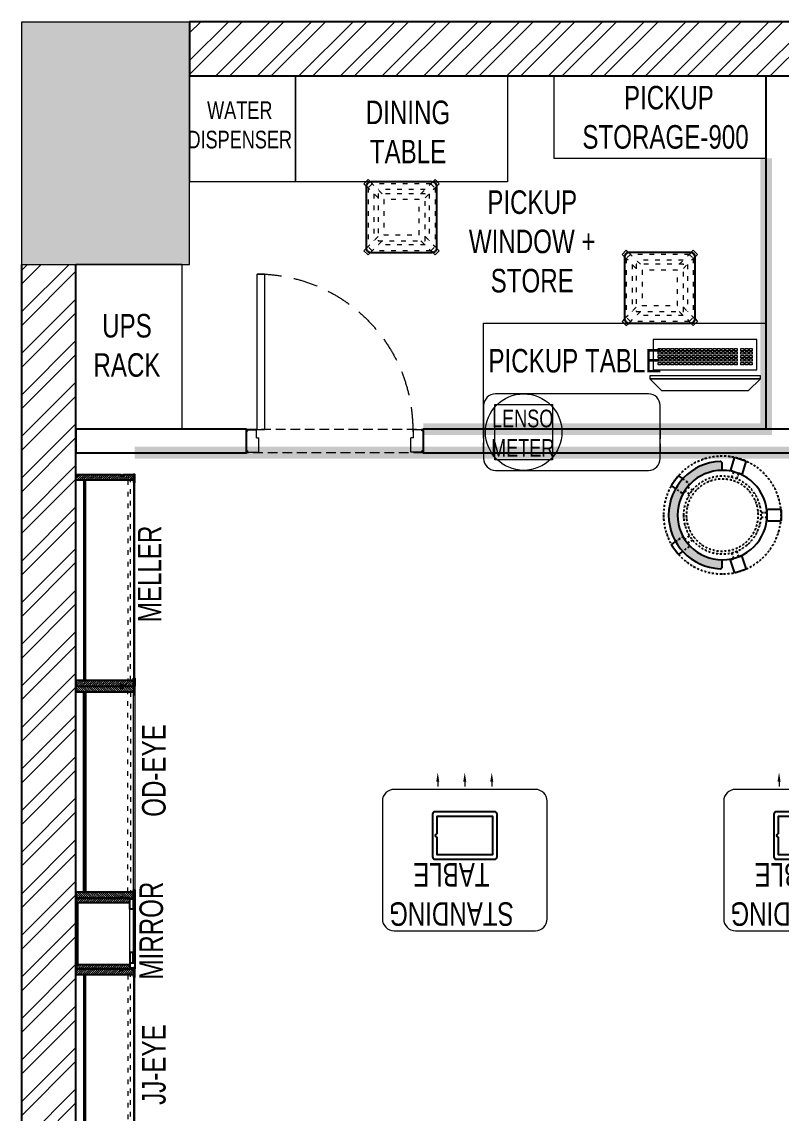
# Model space of a CAD drawing. Header units: feet. Extents: x 9481931 to 9490055, y -6861315 to -6851859.
# Drawn here: x 9481931 to 9485156, y -6856494 to -6851859 of the extents above; entities that cross this region are included whole.
import ezdxf

# ---------------------------------------------------------------- set-up
doc = ezdxf.new("R2010")
doc.units = ezdxf.units.FT
doc.header["$LTSCALE"] = 33
doc.header["$MEASUREMENT"] = 0
for name, pattern in [('a_p6_plan_L18$0$HIDDEN', [0.375, 0.25, -0.125]), ('ACAD_ISO03W100', [30, 12, -18]), ('DASHDOT2', [0.5, 0.25, -0.125, 0, -0.125]), ('HIDDEN2', [4.7624999999999975, 3.174999999999998, -1.587499999999999])]:
    doc.linetypes.add(name, pattern=pattern)
for name, color, linetype, lineweight in [('A-COL', 243, 'Continuous', 9), ('column hatch', 5, 'Continuous', 0), ('Door', 2, 'Continuous', 13), ('HATCH', 9, 'Continuous', 9), ('LENS-DOOR', 34, 'Continuous', 20), ('LENS-PARTITION', 21, 'Continuous', 25), ('LENS-TEXT', 31, 'Continuous', 5), ('LENS_CURTAIN', 5, 'a_p6_plan_L18$0$HIDDEN', 9), ('LENS_TEXT', 31, 'Continuous', 5), ('LK-EQPMT', 3, 'Continuous', 18), ('LK-FF&E FLOOR', 1, 'Continuous', 9), ('LK-FF&E WALL', 1, 'Continuous', 9), ('LK-FLUTTED FINISH', 20, 'Continuous', 30), ('LK-IT', 3, 'Continuous', 18), ('LK-MIRROR', 133, 'Continuous', 13), ('LK-TILES FINISH', 251, 'Continuous', 5), ('LN-ELEVATION-1', 81, 'Continuous', 25), ('LN-ELEVATION-2', 103, 'Continuous', 20), ('LN-ELEVATION-3', 125, 'Continuous', 18), ('LN-ELEVATION-4', 145, 'Continuous', 13), ('LN-ELEVATION-5', 167, 'Continuous', 5), ('LN-HATCH', 251, 'Continuous', 0), ('PLANO-CARPET', 3, 'Continuous', 18), ('PLANO-TXT', 252, 'Continuous', 5)]:
    doc.layers.add(name, color=color, linetype=linetype, lineweight=lineweight)
doc.layers.add('A-WALL', color=1, linetype='Continuous')
doc.styles.add('LK TXT', font='GILC____.TTF', dxfattribs={"height": 100})
pattern_1 = [(45, (4208834.246730669, 1706614.740126447), (-4.490128060534575, 4.490128060534575), [])]
pattern_2 = [(45, (4209134.246730668, 1706614.740126447), (-4.490128060534575, 4.490128060534575), [])]

# ---------------------------------------------------------------- blocks, each defined once
blk = doc.blocks.new('A$Ca95fa84c')
at = {"layer": 'column hatch'}
h = blk.add_hatch(color=8, dxfattribs=at)
h.dxf.hatch_style = 1
h.paths.add_polyline_path([(-11563.33745317533, 5674.351554428227), (-12275.93745317682, 5674.351554428227), (-12275.93745317682, 4644.251554428599), (-11563.33745317533, 4644.251554428599)])
at = {"layer": 'LN-HATCH'}
h = blk.add_hatch(dxfattribs=at)
h.set_pattern_fill('ANSI32', color=256, scale=333, angle=180)
h.set_pattern_definition([(225, (-11199673.97240362, 5497378.994081191), (88.29995930067012, -88.29995930067015), []), (225, (-11199732.83904305, 5497378.994081191), (88.29995930067012, -88.29995930067015), [])])
h.paths.add_polyline_path([(-11690.33745317533, -486.5484455712139), (-12045.93745317682, -486.5484455712139), (-12045.93745317682, 4644.251554428599), (-12275.93745317682, 4644.251554428599), (-12275.93745317682, -3121.948445571586), (-10725.13745317608, -3121.948445571586), (-10725.13745317608, -2797.948445571587), (-11690.33745317533, -2797.948445571587)])
h.paths.add_polyline_path([(-4151.537453176453, 4644.351554429158), (-4381.537453176454, 4644.351554428227), (-4381.537453176454, -2797.948445571587), (-4654.537453176454, -2797.948445571587), (-4654.537453176454, -3121.948445571586), (-4151.537453176453, -3121.948445571586)])
h.paths.add_polyline_path([(-4864.537453176454, 5444.351554428227), (-4864.537453176454, 5674.351554426364), (-11563.33745317533, 5674.351554428227), (-11563.33745317533, 5444.351554428227)])
at = {"layer": 'A-COL'}
for p, q in [((-12275.93745317682, 4644.251554428599, -51149.4725045858), (-12275.93745317682, 5674.351554428227, -51149.4725045858)), ((-12275.93745317682, 5674.351554428227, -51149.4725045858), (-11563.33745317533, 5674.351554428227, -51149.4725045858)), ((-11563.33745317533, 4644.251554428599, -51149.4725045858), (-11563.33745317533, 5674.351554428227, -51149.4725045858)), ((-12275.93745317682, 4644.251554428599, -51149.4725045858), (-11563.33745317533, 4644.251554428599, -51149.4725045858))]:
    blk.add_line(p, q, dxfattribs=at)
at = {"layer": 'A-WALL'}
for p, q in [((-12275.93745317682, -3121.948445571586, -51149.4725045858), (-12275.93745317682, 4644.251554428599, -51149.4725045858)), ((-12045.93745317682, -486.5484455712139, -51149.4725045858), (-12045.93745317682, 4644.251554428599, -51149.4725045858))]:
    blk.add_line(p, q, dxfattribs=at)
at = {"layer": 'A-WALL', "elevation": -51149.4725045858}
blk.add_lwpolyline([(-4864.537453176454, 5674.351554428227), (-11563.33745317533, 5674.351554428227), (-11563.33745317533, 5444.351554428227), (-4864.537453176454, 5444.351554428227)], close=True, dxfattribs=at)
blk = doc.blocks.new('JJ SH 900')
at = {"layer": 'LN-HATCH', "ltscale": 0.5}
h = blk.add_hatch(dxfattribs=at)
h.set_pattern_fill('ANSI31', color=256, scale=50)
h.set_pattern_definition([(45, (0, 0), (-4.419417382415921, 4.419417382415921), [])])
h.paths.add_polyline_path([(-911.7948143622632, 1.45519e-11), (-911.7948143622632, -189.9999999999854), (-905.7948143622637, -189.9999999999854), (-905.7948143622637, -199.9999999999854), (-911.7948143622632, -199.9999999999854), (-911.7948143622632, -243.9999999999855), (-886.7948143622632, -243.9999999999855), (-886.7948143622632, 1.45519e-11)])
h = blk.add_hatch(dxfattribs=at)
h.set_pattern_fill('ANSI31', color=256, scale=2)
h.set_pattern_definition(pattern_1)
h.paths.add_polyline_path([(-11.79481436226342, 1.45519e-11), (-11.79481436226342, -189.9999999999854), (-17.79481436226342, -189.9999999999854), (-17.79481436226342, -199.9999999999854), (-11.79481436226342, -199.9999999999854), (-11.79481436226342, -243.9999999999855), (-36.79481436226343, -243.9999999999855), (-36.79481436226343, 1.45519e-11)])
h = blk.add_hatch(dxfattribs=at)
h.set_pattern_fill('ANSI31', color=256, scale=2)
h.set_pattern_definition(pattern_2)
h.paths.add_polyline_path([(-36.79481436224887, -40), (-886.7948143622632, -39.99999999998546), (-886.7948143622632, -33.99999999998545), (-36.79481436224887, -34)])
h = blk.add_hatch(dxfattribs=at)
h.set_pattern_fill('ANSI31', color=256, scale=2)
h.set_pattern_definition(pattern_2)
h.paths.add_polyline_path([(-876.7948143622632, -243.9999999999855), (-876.7948143622632, -249.9999999999854), (-911.7948143622632, -249.9999999999854), (-911.7948143622632, -243.9999999999855)])
h = blk.add_hatch(dxfattribs=at)
h.set_pattern_fill('ANSI31', color=256, scale=2)
h.set_pattern_definition(pattern_1)
h.paths.add_polyline_path([(-46.79481436226342, -243.9999999999855), (-46.79481436226342, -249.9999999999854), (-11.79481436226342, -249.9999999999854), (-11.79481436226342, -243.9999999999855)])
at = {"layer": 'LN-ELEVATION-1', "ltscale": 0.5}
for points in [[(-911.7948143622632, 1.45519e-11), (-911.7948143622632, -189.9999999999854), (-905.7948143622637, -189.9999999999854), (-905.7948143622637, -199.9999999999854), (-911.7948143622632, -199.9999999999854), (-911.7948143622632, -243.9999999999855), (-886.7948143622632, -243.9999999999855), (-886.7948143622632, 1.45519e-11)], [(-11.79481436226342, 1.45519e-11), (-11.79481436226342, -189.9999999999854), (-17.79481436226342, -189.9999999999854), (-17.79481436226342, -199.9999999999854), (-11.79481436226342, -199.9999999999854), (-11.79481436226342, -243.9999999999855), (-36.79481436226343, -243.9999999999855), (-36.79481436226343, 1.45519e-11)], [(-36.79481436226343, -39.99999999998546), (-886.7948143622632, -39.99999999998546), (-886.7948143622632, -33.99999999998545), (-36.79481436226343, -33.99999999998545)], [(-876.7948143622632, -243.9999999999855), (-876.7948143622632, -249.9999999999854), (-911.7948143622632, -249.9999999999854), (-911.7948143622632, -243.9999999999855)], [(-46.79481436226342, -243.9999999999855), (-46.79481436226342, -249.9999999999854), (-11.79481436226342, -249.9999999999854), (-11.79481436226342, -243.9999999999855)]]:
    blk.add_lwpolyline(points, close=True, dxfattribs=at)
at = {"layer": 'LN-ELEVATION-3', "ltscale": 0.5}
for p, q in [((-886.7948143622632, 1.45519e-11), (-36.79481436226343, 1.45519e-11)), ((-876.7948143622632, -243.9999999999855), (-46.79481436226342, -243.9999999999855)), ((-46.79481436226342, -249.9999999999854), (-876.7948143622632, -249.9999999999854))]:
    blk.add_line(p, q, dxfattribs=at)
at = {"layer": 'LN-ELEVATION-4', "linetype": 'ACAD_ISO03W100', "ltscale": 0.05}
blk.add_lwpolyline([(-886.7948143622632, -219.9999999999854), (-36.79481436226343, -219.9999999999854), (-36.79481436226343, -231.9999999999855), (-886.7948143622632, -231.9999999999855)], close=True, dxfattribs=at)
blk = doc.blocks.new('MIRROR')
at = {"layer": 'LN-HATCH', "ltscale": 0.5}
h = blk.add_hatch(dxfattribs=at)
h.set_pattern_fill('ANSI31', color=256, scale=2)
h.set_pattern_definition([(45, (4060433.741624544, 1708720.786904081), (-4.490128060534575, 4.490128060534575), [])])
h.paths.add_polyline_path([(212.944788963403, 101.3407590774622), (230.944788963403, 101.3407590774622), (230.944788963403, -127.6592409225377), (212.944788963403, -127.6592409225377)])
h.paths.add_polyline_path([(230.944788963403, 95.34075907746227), (494.9447889634027, 95.34075907746227), (494.9447889634027, 101.3407590774622), (230.944788963403, 101.3407590774622)])
h.paths.add_polyline_path([(512.9447889634027, 101.3407590774622), (494.9447889634027, 101.3407590774622), (494.9447889634027, -127.6592409225377), (512.9447889634027, -127.6592409225377)])
at = {"layer": 'Defpoints'}
blk.add_lwpolyline([(512.9447889634027, 101.3407590774622), (212.944788963403, 101.3407590774622), (212.944788963403, -148.6592409225377), (512.9447889634027, -148.6592409225377)], close=True, dxfattribs=at)
at = {"layer": 'LN-ELEVATION-1'}
for points in [[(212.944788963403, 101.3407590774622), (230.944788963403, 101.3407590774622), (230.944788963403, -127.6592409225377), (212.944788963403, -127.6592409225377)], [(230.944788963403, 95.34075907746227), (494.9447889634027, 95.34075907746227), (494.9447889634027, 101.3407590774622), (230.944788963403, 101.3407590774622)], [(512.9447889634027, 101.3407590774622), (494.9447889634027, 101.3407590774622), (494.9447889634027, -127.6592409225377), (512.9447889634027, -127.6592409225377)], [(259.944788963403, -141.6592409225377), (259.944788963403, -127.6592409225377), (214.944788963403, -127.6592409225377), (214.944788963403, -148.6592409225377), (223.944788963403, -148.6592409225377), (223.944788963403, -147.1592409225377), (216.444788963403, -147.1592409225377), (216.444788963403, -141.6592409225377)], [(442.944788963403, -141.6592409225377), (442.944788963403, -127.6592409225377), (487.9447889634028, -127.6592409225377), (487.9447889634028, -148.6592409225377), (478.9447889634026, -148.6592409225377), (478.9447889634026, -147.1592409225377), (486.4447889634027, -147.1592409225377), (486.4447889634027, -141.6592409225377)], [(504.944788963403, -148.6592409225377), (504.944788963403, -147.1592409225377), (509.444788963403, -147.1592409225377), (509.444788963403, -129.1592409225377), (487.9447889634028, -129.1592409225377), (487.9447889634028, -127.6592409225377), (510.9447889634028, -127.6592409225377), (510.9447889634028, -148.6592409225377)]]:
    blk.add_lwpolyline(points, close=True, dxfattribs=at)
at = {"layer": 'LN-ELEVATION-2'}
blk.add_lwpolyline([(259.944788963403, -141.6592409225377), (442.944788963403, -141.6592409225377), (442.944788963403, -127.6592409225377), (259.944788963403, -127.6592409225377)], close=True, dxfattribs=at)
at = {"layer": 'LN-ELEVATION-2', "color": 4, "lineweight": 0}
blk.add_lwpolyline([(216.444788963403, -141.6592409225377), (486.4447889634027, -141.6592409225377), (486.4447889634027, -147.1592409225377), (216.444788963403, -147.1592409225377)], close=True, dxfattribs=at)
at = {"layer": 'LN-ELEVATION-4', "ltscale": 0.5}
blk.add_line((478.9447889634026, -148.6592409225377), (223.944788963403, -148.6592409225377), dxfattribs=at)
blk = doc.blocks.new('Standing Table 700X600')
at = {"layer": 'LN-ELEVATION-1', "linetype": 'ByBlock', "lineweight": -2}
for p, q in [((-114.7243699021637, -32.29984612949194), (-114.7243699021637, -12)), ((0, -32.29984612949194), (0, -12)), ((114.7243699021637, -32.29984612949194), (114.7243699021637, -12))]:
    blk.add_line(p, q, dxfattribs=at)
at = {"layer": 'LN-ELEVATION-1'}
for points in [[(-127.25, 94.49999999997087), (126.75, 94.49999999997087, 0.4142135623713902), (136.75, 104.4999999999709), (136.75, 286.4999999999709, 0.4142135623713902), (126.75, 296.4999999999709), (-127.25, 296.4999999999709, 0.4142135623713902), (-137.25, 286.4999999999709), (-137.25, 104.4999999999709, 0.4142135623713902)], [(117.25, 185.9606079858495), (117.25, 113.5), (-117.75, 113.5), (-117.75, 277.5), (117.25, 277.5), (117.25, 205.0393920141796, 0.3275382217372251), (118.6499999994412, 203.1315136115008, -0.733799385757267), (118.6500000001397, 187.868486388732, 0.3275382217372252)]]:
    blk.add_lwpolyline(points, format="xyb", close=True, dxfattribs=at)
at = {"layer": 'LN-ELEVATION-1', "linetype": 'ByBlock', "lineweight": -2}
for points in [[(-108.0577032342553, -32.29984612949194), (-121.3910365682095, -32.29984612949194), (-114.7243699021637, -72.29984612949193)], [(6.666666666977107, -32.29984612949194), (-6.666666666045784, -32.29984612949194), (0, -72.29984612949193)], [(121.3910365691408, -32.29984612949194), (108.0577032361179, -32.29984612949194), (114.7243699021637, -72.29984612949193)]]:
    blk.add_solid(points, dxfattribs=at)
at = {"layer": 'LN-ELEVATION-2'}
blk.add_lwpolyline([(-300, 0), (300, 0, 0.4142135623725836), (350, 50), (350, 550, 0.4142135623725836), (300, 600), (-300, 600, 0.4142135623725837), (-350, 550), (-350, 50, 0.4142135623725836)], format="xyb", close=True, dxfattribs=at)
at = {"layer": 'LENS-TEXT', "color": 7, "linetype": 'Continuous', "ltscale": 3, "insert": (56.76527249882929, 445.9141869283921), "char_height": 100, "width": 783.9636358173434, "attachment_point": 5, "style": 'LK TXT'}
blk.add_mtext('STANDING TABLE', dxfattribs=at)
blk = doc.blocks.new('*U37')
at = {"layer": 'LENS-DOOR'}
for p, q in [((548121.7424194189, 1779235.250802667), (548121.7424194121, 1778573.792470707)), ((548121.7424194189, 1779235.250802667), (548152.9924194244, 1779235.250802653)), ((548152.9924193986, 1778573.792470693), (548152.9924194244, 1779235.250802653)), ((547447.2632527449, 1778568.584137414), (547452.4715860604, 1778568.584137391)), ((547447.2632527215, 1778484.134138707), (547447.2632527449, 1778568.584137414)), ((547452.4715860653, 1778573.792470743), (547488.9299194093, 1778573.792470734)), ((547452.4715860604, 1778568.584137391), (547452.4715860653, 1778573.792470743)), ((547488.9299193954, 1778539.938304132), (547488.9299194093, 1778573.792470734)), ((548121.7424194121, 1778573.792470707), (548152.9924193986, 1778573.792470693)), ((548192.054919424, 1778573.792470725), (548155.5965860707, 1778573.792470693)), ((548155.5965860611, 1778539.938304095), (548155.5965860707, 1778573.792470693)), ((548192.0549194146, 1778568.584137372), (548192.054919424, 1778573.792470725)), ((548197.2632527373, 1778568.584137372), (548192.0549194146, 1778568.584137372)), ((548197.2632527256, 1778484.134138697), (548197.2632527373, 1778568.584137372)), ((547488.9299193954, 1778539.938304132), (547499.3465860662, 1778539.938304113)), ((547499.3465860639, 1778478.925805386), (547499.3465860662, 1778539.938304113)), ((548145.179919409, 1778478.925805326), (548145.179919395, 1778539.938304067)), ((548155.5965860611, 1778539.938304095), (548145.179919395, 1778539.938304067)), ((547447.2632527215, 1778484.134138707), (547452.4715860627, 1778484.134138707)), ((547452.4715860627, 1778478.925805396), (547452.4715860627, 1778484.134138707)), ((547452.4715860627, 1778478.925805396), (547499.3465860639, 1778478.925805386)), ((548192.0549194006, 1778478.925805345), (548145.179919409, 1778478.925805326)), ((548192.0549194006, 1778478.925805345), (548192.0549194006, 1778484.134138698)), ((548197.2632527256, 1778484.134138697), (548192.0549194006, 1778484.134138698))]:
    blk.add_line(p, q, dxfattribs=at)
at = {"layer": 'LENS-DOOR', "color": 7, "linetype": 'HIDDEN2'}
blk.add_ellipse((548152.9924193986, 1778573.792470693), major_axis=(-661.4583333306382, 0.003443102111827), ratio=0.9999999979146821, start_param=-1.570791121506941, end_param=0.0512086788949202, dxfattribs=at)
blk = doc.blocks.new('CLENS 600 TYPE 6')
at = {"layer": 'LN-ELEVATION-1', "ltscale": 0.5}
blk.add_lwpolyline([(130, -225), (-130, -225, -0.4142135623730951), (-150, -205), (-150, 55, -0.4142135623730951), (-130, 75), (130, 75, -0.4142135623730951), (150, 55), (150, -205, -0.4142135623730951)], format="xyb", close=True, dxfattribs=at)
at = {"layer": 'LN-ELEVATION-3', "linetype": 'ACAD_ISO03W100', "ltscale": 0.05}
for p, q in [((-100, 7.322330470196902), (-142.3743686703965, 49.69669914152472)), ((-142.3743686708621, -199.6966991410591), (-142.3743686708621, 49.69669914105907)), ((-82.3223304701969, 25), (-124.6966991401277, 67.374368671095)), ((124.696699141059, 67.3743686703965), (-124.6966991401277, 67.374368671095)), ((82.3223304701969, 25), (124.6966991401277, 67.374368671095)), ((100, 7.322330470196902), (142.3743686703965, 49.69669914152472)), ((142.3743686708621, -199.6966991410591), (142.3743686708621, 49.69669914105907)), ((-117.3743686703965, -174.6966991408262), (-117.3743686703965, 24.69669914152473)), ((99.69669914059341, 42.3743686703965), (-99.69669913966207, 42.374368671095)), ((117.3743686703965, -174.6966991408262), (117.3743686703965, 24.69669914152473)), ((-100, -157.3223304701969), (-142.3743686703965, -199.6966991415247)), ((-82.3223304701969, -175), (-124.6966991401277, -217.374368671095)), ((82.3223304701969, -175), (124.6966991401277, -217.374368671095)), ((100, -157.3223304701969), (142.3743686703965, -199.6966991415247)), ((124.696699141059, -217.3743686703965), (-124.6966991401277, -217.374368671095)), ((99.69669914059341, -192.3743686703965), (-99.69669913966207, -192.374368671095))]:
    blk.add_line(p, q, dxfattribs=at)
for points in [[(-132.2008663183078, 74.87853584764525), (-124.696699141059, 67.3743686703965), (-142.3743686708621, 49.69669914105907), (-149.8785358476452, 57.20086631807498)], [(132.2008663183078, 74.87853584764525), (124.696699141059, 67.3743686703965), (142.3743686708621, 49.69669914105907), (149.8785358476452, 57.20086631807498)], [(-132.2008663183078, -224.8785358476453), (-124.696699141059, -217.3743686703965), (-142.3743686708621, -199.6966991410591), (-149.8785358476452, -207.200866318075)], [(132.2008663183078, -224.8785358476453), (124.696699141059, -217.3743686703965), (142.3743686708621, -199.6966991410591), (149.8785358476452, -207.200866318075)]]:
    blk.add_lwpolyline(points, dxfattribs=at)
for points in [[(100, -175), (-100, -175), (-100, 25), (100, 25)], [(75, -150), (-75, -150), (-75, 0), (75, 0)]]:
    blk.add_lwpolyline(points, close=True, dxfattribs=at)
at = {"layer": 'LN-ELEVATION-5', "ltscale": 0.5}
for points in [[(-149.8785358476452, 57.20086631807498), (-160.0520382001995, 67.37436867062934), (-142.3743686708621, 85.05203819996677), (-132.2008663183078, 74.87853584787806)], [(149.8785358476452, 57.20086631807498), (160.0520382001995, 67.37436867062934), (142.3743686708621, 85.05203819996677), (132.2008663183078, 74.87853584787806)], [(-149.8785358476452, -207.200866318075), (-160.0520382001995, -217.3743686706294), (-142.3743686708621, -235.0520381999668), (-132.2008663183078, -224.8785358478781)], [(149.8785358476452, -207.200866318075), (160.0520382001995, -217.3743686706294), (142.3743686708621, -235.0520381999668), (132.2008663183078, -224.8785358478781)]]:
    blk.add_lwpolyline(points, dxfattribs=at)
blk = doc.blocks.new('*U23')
at = {"layer": 'LK-EQPMT', "ltscale": 12}
blk.add_lwpolyline([(5.986879315214991, 4.914598100478997), (-5.986879315214991, 4.914598100478997), (-5.986879315214991, -4.914598100478997), (5.986879315214991, -4.914598100478997)], close=True, dxfattribs=at)
blk = doc.blocks.new('*U24')
at = {"color": 0, "linetype": 'ByBlock', "lineweight": -2}
for p in [(0, 0), (17.96063794564497, 0), (35.92127589128995, 0), (53.88191383693492, 0), (71.8425517825799, 0), (89.80318972822487, 0), (107.7638276738698, 0), (125.7244656195148, 0), (143.6851035651598, 0), (161.6457415108048, 0), (179.6063794564497, 0), (197.5670174020947, 0), (215.5276553477397, 0), (233.4882932933847, 0), (251.4489312390296, 0), (269.4095691846746, 0), (287.3702071303196, 0), (305.3308450759646, 0), (323.2914830216096, 0), (-9e-16, -14.74379430143699), (-1.8e-15, -29.48758860287398), (-2.7e-15, -44.23138290431096), (17.96063794564497, -14.74379430143699), (17.96063794564497, -29.48758860287398), (17.96063794564497, -44.23138290431096), (35.92127589128995, -14.74379430143699), (35.92127589128995, -29.48758860287398), (35.92127589128995, -44.23138290431096), (53.88191383693492, -14.74379430143699), (53.88191383693492, -29.48758860287398), (53.88191383693492, -44.23138290431096), (71.8425517825799, -14.74379430143699), (71.8425517825799, -29.48758860287398), (71.8425517825799, -44.23138290431096), (89.80318972822487, -14.74379430143699), (89.80318972822487, -29.48758860287398), (89.80318972822487, -44.23138290431096), (107.7638276738698, -14.74379430143699), (107.7638276738698, -29.48758860287398), (107.7638276738698, -44.23138290431096), (125.7244656195148, -14.74379430143699), (125.7244656195148, -29.48758860287398), (125.7244656195148, -44.23138290431096), (143.6851035651598, -14.74379430143699), (143.6851035651598, -29.48758860287398), (143.6851035651598, -44.23138290431096), (161.6457415108048, -14.74379430143699), (161.6457415108048, -29.48758860287398), (161.6457415108048, -44.23138290431096), (179.6063794564497, -14.74379430143699), (179.6063794564497, -29.48758860287398), (179.6063794564497, -44.23138290431096), (197.5670174020947, -14.74379430143699), (197.5670174020947, -29.48758860287398), (197.5670174020947, -44.23138290431096), (215.5276553477397, -14.74379430143699), (215.5276553477397, -29.48758860287398), (215.5276553477397, -44.23138290431096), (233.4882932933847, -14.74379430143699), (233.4882932933847, -29.48758860287398), (233.4882932933847, -44.23138290431096), (251.4489312390296, -14.74379430143699), (251.4489312390296, -29.48758860287398), (251.4489312390296, -44.23138290431096), (269.4095691846746, -14.74379430143699), (269.4095691846746, -29.48758860287398), (269.4095691846746, -44.23138290431096), (287.3702071303196, -14.74379430143699), (287.3702071303196, -29.48758860287398), (287.3702071303196, -44.23138290431096), (305.3308450759646, -14.74379430143699), (305.3308450759646, -29.48758860287398), (305.3308450759646, -44.23138290431096), (323.2914830216096, -14.74379430143699), (323.2914830216096, -29.48758860287398), (323.2914830216096, -44.23138290431096), (-3.6e-15, -58.97517720574795), (17.96063794564497, -58.97517720574795), (35.92127589128994, -58.97517720574795), (53.88191383693492, -58.97517720574795), (71.8425517825799, -58.97517720574795), (89.80318972822487, -58.97517720574795), (107.7638276738698, -58.97517720574795), (125.7244656195148, -58.97517720574795), (143.6851035651598, -58.97517720574795), (161.6457415108048, -58.97517720574795), (179.6063794564497, -58.97517720574795), (197.5670174020947, -58.97517720574795), (215.5276553477397, -58.97517720574795), (233.4882932933847, -58.97517720574795), (251.4489312390296, -58.97517720574795), (269.4095691846746, -58.97517720574795), (287.3702071303196, -58.97517720574795), (305.3308450759646, -58.97517720574795), (323.2914830216096, -58.97517720574795)]:
    blk.add_blockref('*U23', p, dxfattribs=at)
blk = doc.blocks.new('*U21')
at = {"layer": 'LK-EQPMT', "ltscale": 12}
blk.add_lwpolyline([(5.986879315214991, 4.914598100478997), (-5.986879315214991, 4.914598100478997), (-5.986879315214991, -4.914598100478997), (5.986879315214991, -4.914598100478997)], close=True, dxfattribs=at)
blk = doc.blocks.new('*U22')
at = {"color": 0, "linetype": 'ByBlock', "lineweight": -2}
for p in [(0, 0), (17.96063794564497, 0), (35.92127589128995, 0), (-9e-16, -14.74379430143699), (-1.8e-15, -29.48758860287398), (-2.7e-15, -44.23138290431096), (17.96063794564497, -14.74379430143699), (17.96063794564497, -29.48758860287398), (17.96063794564497, -44.23138290431096), (35.92127589128995, -14.74379430143699), (35.92127589128995, -29.48758860287398), (35.92127589128995, -44.23138290431096), (-3.6e-15, -58.97517720574795), (17.96063794564497, -58.97517720574795), (35.92127589128994, -58.97517720574795)]:
    blk.add_blockref('*U21', p, dxfattribs=at)
blk = doc.blocks.new('*U17')
at = {"ltscale": 12}
blk.add_lwpolyline([(8.040144996717572, 2.91038e-11), (8.040144996717572, 129.0940371821052), (448.0401449967176, 129.0940371821052), (448.0401449967176, 2.91038e-11)], close=True, dxfattribs=at)
for name, p in [('*U24', (35.16895717114949, 101.6202952143818)), ('*U22', (386.6121428576974, 101.6202952143818))]:
    blk.add_blockref(name, p)
blk = doc.blocks.new('Pickup table PC')
at = {"layer": 'LN-ELEVATION-2', "ltscale": 0.5}
for points in [[(470, 50), (0, 50), (0, 62), (470, 62)], [(420, 0), (50, 0), (0, 50), (470, 50)]]:
    blk.add_lwpolyline(points, close=True, dxfattribs=at)
blk = doc.blocks.new('DR STOOL')
at = {"layer": 'HATCH'}
h = blk.add_hatch(dxfattribs=at)
h.set_pattern_fill('ANSI36', color=250, angle=-90.00000000000001)
h.set_pattern_definition([(315, (-227.8099174643867, 917.3997257252777), (6.173926083235043, -1.683798022700468), [7.9375, -1.587499999999999, 0, -1.587499999999999])])
edge = h.paths.add_edge_path()
edge.add_line((-190.0000000041909, 4.511094e-10), (-218.6899174675346, 4.511094e-10))
edge.add_arc((-218.6899174670689, 9.120000000388245), 9.119999999940092, 177.6119845363388, 269.9999999996136, ccw=False)
edge.add_arc((-1.8626451e-09, 3.565219e-10), 228.000000002257, 2.3880154632688004, 177.6119845367313, ccw=False)
edge.add_arc((218.6899174633436, 9.120000000497384), 9.120000000051716, -90.00000000034493, 2.3880154629299, ccw=False)
edge.add_line((218.6899174633436, 4.511094e-10), (190, 4.511094e-10))
edge.add_arc((-1.8626451e-09, 4.511094e-10), 190.000000001979, -1.27e-14, 180)
at = {"layer": 'LN-ELEVATION-1', "color": 1, "ltscale": 100}
for p, q in [((-165.2704676063731, 189.0243927398114), (-165.9069543029182, 185.0820035930228)), ((-128.6221585394814, 215.4841044476634), (-165.2704676063731, 189.0243927398114)), ((-124.7228340068832, 214.8545704018979), (-128.6221585394814, 215.4841044476634)), ((-112.6981821293011, 198.1996966340157), (-124.7228340068832, 214.8545704018979)), ((124.7553772013634, 214.9803744515593), (112.5488144652918, 198.2845540212292)), ((128.7014972954057, 215.5933048763618), (124.7553772013634, 214.9803744515593)), ((128.7014972954057, 215.5933048763618), (124.7553772013634, 214.9803744515593)), ((165.1911288509145, 188.915192311113), (128.7014972954057, 215.5933048763618)), ((165.1911288509145, 188.915192311113), (128.7014972954057, 215.5933048763618)), ((165.7973639420234, 185.0121775862135), (165.1911288509145, 188.915192311113)), ((165.7973639420234, 185.0121775862135), (165.1911288509145, 188.915192311113)), ((-165.9069543029182, 185.0820035930228), (-153.8003208162263, 168.3135803133482)), ((153.6734594982117, 168.4294150282658), (165.7973639420234, 185.0121775862135)), ((-191.2928382232785, -35.45407700946089), (-242.9550312487409, -52.24013893969095)), ((-187.9259491492994, -37.1695928365807), (-191.2928382232785, -35.45407700946089)), ((-184.1424400564283, -48.81403796559607), (-187.9259491492994, -37.1695928365807)), ((188.0651108901948, -36.96233201187715), (184.0504167033359, -49.19388854173303)), ((191.3981811110861, -35.27656588272658), (188.0651108901948, -36.96233201187715)), ((243.0100176925771, -52.21682526778022), (191.3981811110861, -35.27656588272658)), ((-242.9550312487409, -52.24013893969095), (-244.7482102331705, -55.75945052818861)), ((-244.7482102331705, -55.75945052818861), (-230.7800458371639, -98.74904560100549)), ((-227.2218665438704, -100.5620286722478), (-175.5596735184081, -83.7759667420105)), ((-173.8639617776498, -80.4479453730819), (-177.8421125086024, -68.2044548037811)), ((-175.5596735184081, -83.7759667420105), (-173.8639617776498, -80.4479453730819)), ((177.6922140880488, -68.56540505095472), (173.8739495249465, -80.1985000452405)), ((173.8739495249465, -80.1985000452405), (175.5794035866856, -83.5704969359358)), ((175.5794035866856, -83.5704969359358), (227.1912401677109, -100.5107563209894)), ((230.715890809428, -98.7280946081737), (244.8123673382215, -55.78040257930116)), ((244.8123673382215, -55.78040257930116), (243.0100176925771, -52.21682526778022)), ((-230.7800458371639, -98.74904560100549), (-227.2218665438704, -100.5620286722478)), ((227.1912401677109, -100.5107563209894), (230.715890809428, -98.7280946081737)), ((-22.72193054761737, -190.2142363802995), (-25.39390889601782, -192.886214728569)), ((-25.39390889601782, -192.886214728569), (-25.39390889601782, -247.2070584567482)), ((-10.47823652112856, -190.2142363802995), (-22.72193054761737, -190.2142363802995)), ((22.78362171910703, -190.2142363802995), (9.910054048988968, -190.2142363802995)), ((25.42475448176265, -192.8553691428751), (22.78362171910703, -190.2142363802995)), ((25.42475448176265, -247.1762128710543), (25.42475448176265, -192.8553691428751)), ((-25.39390889601782, -247.2070584567482), (-22.60096735274419, -250)), ((-22.60096735274419, -250), (22.60096735274419, -250)), ((22.60096735274419, -250), (25.42475448176265, -247.1762128710543))]:
    blk.add_line(p, q, dxfattribs=at)
at = {"layer": 'LN-ELEVATION-1', "linetype": 'DASHDOT2'}
for p, q in [((-92.92521573789418, 170.8129362839827), (-112.6981821293011, 198.1996966340157)), ((112.5488144652918, 198.2845540212292), (92.69529851106927, 171.1294289919315)), ((-153.8003208162263, 168.3135803133482), (-134.1093360339291, 141.0403694751003)), ((-134.1093360339291, 141.0403694751003), (-130.4219571123831, 140.4450534014686)), ((-130.4219571123831, 140.4450534014686), (-119.9844727469608, 147.9808124662595)), ((-119.9844727469608, 147.9808124662595), (-105.3687285655178, 126.9741353208374)), ((-103.4542870586738, 159.9154408004979), (-93.52748446213081, 167.0824927485227)), ((-88.15393704269081, 139.4771787207864), (-103.4542870586738, 159.9154408004979)), ((-93.52748446213081, 167.0824927485227), (-92.92521573789418, 170.8129362839827)), ((103.6608748426661, 159.8406005539291), (88.19885099539533, 139.4487815762331)), ((92.69529851106927, 171.1294289919315), (93.26858203159645, 167.4385604566923)), ((93.26858203159645, 167.4385604566923), (103.6608748426661, 159.8406005539291)), ((105.4096150295809, 126.94019481352), (120.1194891873747, 147.8074627162714)), ((120.1194891873747, 147.8074627162714), (130.0033113472163, 140.5812532722048)), ((130.0033113472163, 140.5812532722048), (133.7372852512635, 141.1612321265929)), ((133.7372852512635, 141.1612321265929), (153.6734594982117, 168.4294150282658)), ((-159.954806596972, -40.49024384317454), (-184.1424400564283, -48.81403796559607)), ((184.0504167033359, -49.19388854173303), (159.8786162491887, -40.79004861696012)), ((-177.8421125086024, -68.2044548037811), (-153.4148110738024, -60.73628028803068)), ((153.3006618716754, -61.02382378749462), (177.6922140880488, -68.56540505095472)), ((-10.92024635523557, -164.6382343793375), (-10.47823652112856, -190.2142363802995)), ((9.910054048988968, -190.2142363802995), (10.35584833659231, -164.674698740353))]:
    blk.add_line(p, q, dxfattribs=at)
at = {"layer": 'LN-ELEVATION-1', "color": 1, "ltscale": 100}
blk.add_lwpolyline([(-190.0000000023283, 0), (-218.6899174656719, 0, -0.4264743413925903), (-227.8019973598421, 9.5, -0.959166304662544), (227.8019973593764, 9.5, -0.4264743413925903), (218.6899174647406, 0), (190.0000000013969, 0)], format="xyb", dxfattribs=at)
at = {"layer": 'LN-ELEVATION-1', "linetype": 'DASHDOT2'}
for radius in [250, 165, 153]:
    blk.add_circle((0, 0), radius, dxfattribs=at)
at = {"layer": 'LN-ELEVATION-1', "color": 1, "ltscale": 100}
blk.add_circle((0, 0), 190, dxfattribs=at)

msp = doc.modelspace()

# ---------------------------------------------------------------- linework, layer by layer
at = {"layer": 'LENS-PARTITION'}
for points in [[(9485192.463640707, -6853588.576653447), (9485092.463640707, -6853588.576653447), (9485092.463640707, -6852088.576653446), (9485192.463640707, -6852088.576653446)], [(9482885.663640708, -6853588.576653447), (9482160.663640708, -6853588.576653447), (9482160.663640708, -6853688.576653447), (9482885.663640708, -6853688.576653447)], [(9486292.463640707, -6853588.576653447), (9483635.663640708, -6853588.576653447), (9483635.663640708, -6853688.576653447), (9486292.463640707, -6853688.576653447)]]:
    msp.add_lwpolyline(points, close=True, dxfattribs=at)
at = {"layer": 'LENS_CURTAIN', "ltscale": 5}
for points in [[(9482885.663640708, -6853588.576653447), (9483635.663640708, -6853588.576653447), (9483635.663640708, -6853688.576653447), (9482885.663640708, -6853688.576653447)], [(9483892.463640707, -6853588.576653447), (9484642.463640707, -6853588.576653447), (9484642.463640707, -6853688.576653447), (9483892.463640707, -6853688.576653447)]]:
    msp.add_lwpolyline(points, close=True, dxfattribs=at)
at = {"layer": 'LK-EQPMT'}
msp.add_lwpolyline([(9483939.567285577, -6853718.576658618), (9483939.567285577, -6853483.576658618), (9484185.567285577, -6853483.576658618), (9484185.567285577, -6853718.576658618)], close=True, dxfattribs=at)
at = {"layer": 'LK-FF&E WALL'}
for points in [[(9483093.663640708, -6852088.576653446), (9483093.663640708, -6852538.576651379), (9482643.663640708, -6852538.576651379), (9482643.663640708, -6852088.576653446)], [(9483993.663636573, -6852538.576653447), (9483093.663640708, -6852538.576653447), (9483093.663640708, -6852088.576653446), (9483993.663636573, -6852088.576653446)], [(9484192.463640707, -6852438.576653447), (9484192.463640707, -6852088.576653446), (9485092.463640707, -6852088.576653446), (9485092.463640707, -6852438.576653447)], [(9482610.66364071, -6852888.576653447), (9482610.66364071, -6853588.576653447), (9482160.663640708, -6853588.576653447), (9482160.663640708, -6852888.576653447)], [(9485092.463636572, -6853588.576653447), (9483892.463640707, -6853588.576653447), (9483892.463640707, -6853138.576653447), (9485092.463636572, -6853138.576653447)]]:
    msp.add_lwpolyline(points, close=True, dxfattribs=at)
msp.add_lwpolyline([(9484642.463640707, -6853713.576654106), (9484642.463640707, -6853488.576663129, 0.4142135623730951), (9484592.463640707, -6853438.576663129), (9483942.463640707, -6853438.576663129, 0.4142135623730951), (9483892.463640707, -6853488.576663129), (9483892.463640707, -6853713.576654106, 0.4142135623730951), (9483942.463640707, -6853763.576654106), (9484592.463640707, -6853763.576654106, 0.4142135623730951)], format="xyb", close=True, dxfattribs=at)
msp.add_circle((9484062.567285579, -6853601.076658618), 162.4999954886734, dxfattribs=at)
at = {"layer": 'LK-FLUTTED FINISH', "linetype": 'ACAD_ISO03W100', "ltscale": 0.05, "const_width": 50}
msp.add_lwpolyline([(9483635.66364072, -6853688.576653447), (9487042.463640707, -6853688.576653447)], dxfattribs=at)
at = {"layer": 'LK-MIRROR', "linetype": 'ACAD_ISO03W100', "ltscale": 0.05, "const_width": 50}
msp.add_lwpolyline([(9482410.663640708, -6853688.576653447), (9483635.663640708, -6853688.576653447)], dxfattribs=at)
at = {"layer": 'LK-TILES FINISH', "color": 212, "linetype": 'ACAD_ISO03W100', "ltscale": 0.05, "const_width": 50}
msp.add_lwpolyline([(9485092.463640707, -6852438.576653447), (9485092.463636572, -6853588.576653447), (9483635.663640708, -6853588.576653447)], dxfattribs=at)

# ---------------------------------------------------------------- block references
at = {"layer": 'Door', "xscale": -1}
msp.add_blockref('*U37', (10031082.92689344, -8632164.935791481), dxfattribs=at)
at = {"layer": 'LK-FF&E FLOOR', "xscale": -1, "rotation": 90}
msp.add_blockref('DR STOOL', (9484906.237972792, -6853953.576653447), dxfattribs=at)
at = {"layer": 'LK-FF&E FLOOR', "rotation": 180}
for p in [(9483812.115152042, -6855118.876918528), (9485262.01515204, -6855118.876918528)]:
    msp.add_blockref('Standing Table 700X600', p, dxfattribs=at)
at = {"layer": 'LK-FF&E WALL', "xscale": -1}
for name, p, rotation in [('CLENS 600 TYPE 6', (9483543.66363864, -6852763.576653448), 180), ('CLENS 600 TYPE 6', (9484640.68950386, -6853063.576653447), 180), ('JJ SH 900', (9482160.663640708, -6854692.671467809), 90), ('MIRROR', (9482262.004399784, -6855367.931864483), 90), ('JJ SH 900', (9482160.663640708, -6856792.671467809), 90)]:
    msp.add_blockref(name, p, dxfattribs=dict(at, rotation=rotation))
at = {"layer": 'LK-FF&E WALL', "rotation": 90.00000000000003}
msp.add_blockref('JJ SH 900', (9482160.663640708, -6854669.081839084), dxfattribs=at)
at = {"layer": 'LK-IT', "ltscale": 0.5, "xscale": -1, "rotation": 180}
msp.add_blockref('*U17', (9484604.881718319, -6853208.237970671), dxfattribs=at)
at = {"layer": 'LK-IT', "xscale": -1}
msp.add_blockref('Pickup table PC', (9485067.921863317, -6853424.453058433), dxfattribs=at)
at = {"layer": 'PLANO-CARPET', "color": 2}
msp.add_blockref('A$Ca95fa84c', (9494206.601093885, -6857532.928207875, 51149.4725045858), dxfattribs=at)

# ---------------------------------------------------------------- texts
at = {"layer": 'LENS-TEXT', "color": 0, "linetype": 'Continuous', "ltscale": 3, "attachment_point": 5, "style": 'LK TXT'}
for s, width, gutter_width, insert, char_height in [(' PICKUP STORAGE-900', 664.0291675655164, 0.9999999999999992, (9484664.94579763, -6852264.616877762), 100), ('WATER \\PDISPENSER', 264.1621858484572, 0.7499999999999996, (9482856.440873686, -6852296.732306379), 75), ('DINING TABLE', 664.0291675655164, 0.9999999999999992, (9483571.200513463, -6852326.465925811), 100), ('PICKUP WINDOW + STORE', 783.9636358173434, 0.9999999999999992, (9484098.660197575, -6852791.864737717), 100), ('UPS RACK', 331.4114928981283, 0.9999999999999992, (9482377.21707854, -6853233.50792454), 100), ('PICKUP TABLE  ', 783.9636358173434, 0.9999999999999992, (9484280.085338738, -6853298.729939877), 100), ('LENSO\\PMETER', 353.0555573365615, 0.5, (9484058.267198468, -6853605.894160198), 75)]:
    msp.add_mtext_dynamic_manual_height_columns(s, width=width, gutter_width=gutter_width, heights=[0], dxfattribs=dict(at, insert=insert, char_height=char_height))
at = {"layer": 'LENS_TEXT', "linetype": 'Continuous', "ltscale": 3, "insert": (9482481.052892199, -6855718.639734842, 5.2036922e-09), "char_height": 100, "width": 324.4738372093023, "attachment_point": 5, "rotation": 90, "style": 'LK TXT'}
msp.add_mtext('{\\C7;MIRROR}', dxfattribs=at)
at = {"layer": 'PLANO-TXT', "linetype": 'Continuous', "ltscale": 3, "char_height": 100, "width": 271.7848837209302, "attachment_point": 5, "style": 'LK TXT'}
for s, insert, rotation in [('MELLER ', (9482473.478059903, -6854203.55194384, 5.20701e-09), 90.00000000000001), ('OD-EYE ', (9482492.03092738, -6855038.689985238, 5.20701e-09), 90), ('JJ-EYE', (9482492.03092738, -6856287.629376152, 5.20701e-09), 90)]:
    msp.add_mtext(s, dxfattribs=dict(at, insert=insert, rotation=rotation))

doc.saveas('drawing.dxf')
